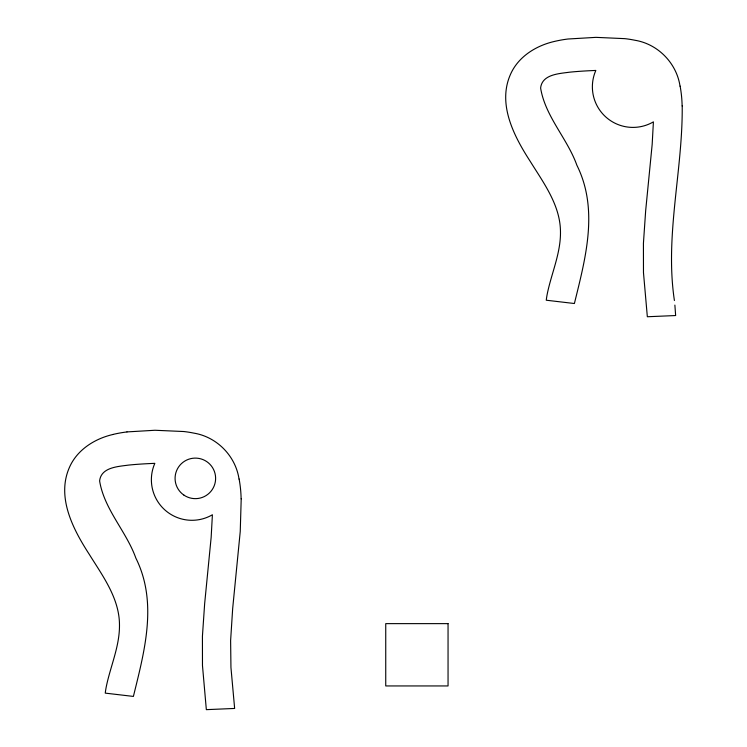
<?xml version="1.0" encoding="UTF-8"?>
<svg xmlns="http://www.w3.org/2000/svg" width="747" height="747" viewBox="0 0 747 747"><rect width="100%" height="100%" fill="white"/><g stroke="black" fill="none" stroke-linecap="round" stroke-linejoin="round"><path stroke-width="1.12" d="M112.834 434.511C94.71 438.704 77.184 449.759 69.49 467.267C56.184 497.138 73.113 529.38 89.304 554.386C102.778 576.096 119.557 598.515 119.483 625.211C119.632 646.603 110.369 666.389 106.214 687.035A85.429 85.429 0 0 0 105.252 693.123L133.396 696.419C144.479 651.188 157.981 602.596 135.87 558.13C126.318 531.332 104.188 509.351 99.612 480.909C101.097 467.267 117.821 466.576 128.577 465.092C137.308 464.195 146.067 463.71 154.834 463.345A40.571 40.571 0 0 0 212.4 514.767L211.158 537.326L204.65 603.679L202.428 636.201L202.474 665.54L206.34 709.65L234.642 708.445L230.944 667.491L230.618 640.515L232.672 608.553L240.245 531.425L241.206 498.837M126.962 431.915L154.965 430.263L183.818 431.533A107.279 107.279 0 0 1 193.865 433.129C216.882 436.892 235.604 455.987 239.031 479.06M680.031 86.157C676.605 63.103 657.892 43.961 634.866 40.245A107.279 107.279 0 0 0 624.819 38.648L595.966 37.359L567.963 39.012A125.141 125.141 0 0 0 553.826 41.58C535.73 45.847 518.175 56.837 510.49 74.364C497.185 104.235 514.113 136.477 530.305 161.483C543.648 182.996 560.25 205.154 560.474 231.57C560.838 253.224 551.426 273.253 547.215 294.131A85.429 85.429 0 0 0 546.262 300.219L574.396 303.515C585.48 258.285 598.982 209.692 576.871 165.227C567.318 138.428 545.189 116.448 540.613 88.006C542.098 74.364 558.821 73.673 569.578 72.188C578.309 71.292 587.067 70.806 595.835 70.442A40.571 40.571 0 0 0 653.41 121.864L652.168 144.423L645.66 210.775L643.428 243.298L643.475 272.636L647.341 316.747L675.643 315.542L674.877 305.084M674.41 300.537C664.643 235.604 682.823 170.858 682.207 105.934M680.125 86.138A122.097 122.097 0 0 1 682.123 105.934M239.124 479.042A122.097 122.097 0 0 1 241.122 498.837M112.825 434.483A125.141 125.141 0 0 1 126.971 431.934M448.051 623.633L385.741 623.633L385.741 685.942L448.051 685.942L448.051 623.633M183.986 495.158A20.262 20.262 0 0 0 215.566 479.817A20.262 20.262 0 0 0 186.498 460.143A20.262 20.262 0 0 0 183.986 495.158"/></g></svg>
